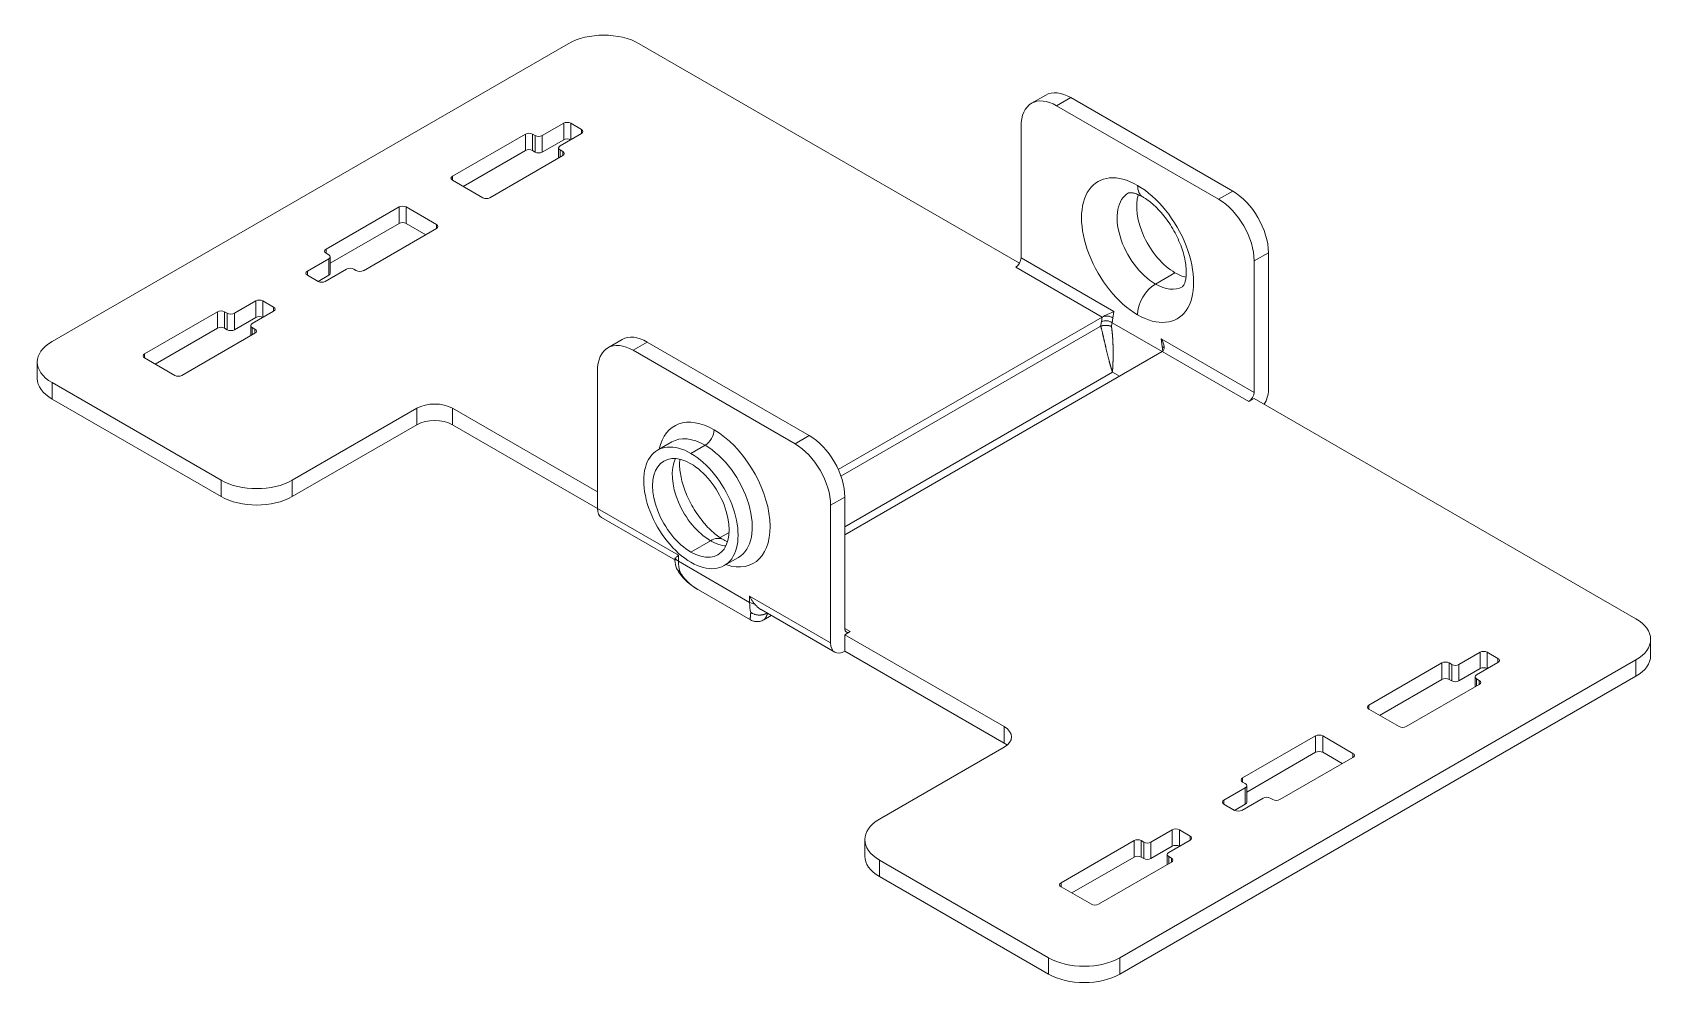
# Model space of a CAD drawing. Header units: millimetres. Extents: x 1920 to 4820, y 310 to 2320.
# Drawn here: x 2951.5 to 3015.8, y 2086.5 to 2124.3 of the extents above; entities that cross this region are included whole.
import ezdxf

# ---------------------------------------------------------------- set-up
doc = ezdxf.new("R2010")
doc.units = ezdxf.units.MM
doc.layers.add('core', color=7, linetype='Continuous', lineweight=20)

msp = doc.modelspace()

# ---------------------------------------------------------------- linework, layer by layer
at = {"layer": 'core'}
for p, q in [((2952.245, 2111.976), (2972.751, 2123.816)), ((2975.579, 2123.816), (2990.684, 2115.095)), ((2991.726, 2121.771), (2991.161, 2121.445)), ((2992.161, 2121.346), (2992.726, 2121.672)), ((2998.595, 2117.631), (2992.161, 2121.346)), ((2992.726, 2121.672), (2999.161, 2117.957)), ((2971.725, 2120.162), (2972.574, 2120.652)), ((2972.574, 2120.652), (2972.574, 2119.999)), ((2972.857, 2119.999), (2972.857, 2120.652)), ((2972.857, 2120.652), (2973.281, 2120.407)), ((2968.154, 2118.549), (2971.054, 2120.223)), ((2971.054, 2120.223), (2971.054, 2119.57)), ((2971.336, 2119.57), (2971.336, 2120.223)), ((2971.336, 2120.223), (2971.442, 2120.162)), ((2971.442, 2120.162), (2971.442, 2119.509)), ((2971.725, 2119.509), (2971.725, 2120.162)), ((2972.574, 2119.999), (2971.725, 2119.509)), ((2973.281, 2120.244), (2972.432, 2119.754)), ((2973.281, 2120.407), (2973.281, 2120.244)), ((2990.746, 2115.304), (2990.746, 2120.529)), ((2971.054, 2119.57), (2968.579, 2118.141)), ((2972.538, 2119.366), (2969.639, 2117.692)), ((2971.442, 2119.509), (2971.336, 2119.57)), ((2972.374, 2119.672), (2972.374, 2119.271)), ((2972.432, 2119.305), (2972.432, 2119.59)), ((2972.432, 2119.59), (2972.538, 2119.529)), ((2972.538, 2119.529), (2972.538, 2119.366)), ((2968.154, 2118.386), (2968.154, 2118.549)), ((2969.356, 2117.692), (2968.154, 2118.386)), ((2999.161, 2117.957), (2998.595, 2117.631)), ((2963.134, 2115.651), (2966.033, 2117.325)), ((2966.033, 2117.325), (2966.033, 2116.671)), ((2966.316, 2116.671), (2966.316, 2117.325)), ((2966.316, 2117.325), (2967.518, 2116.631)), ((2966.033, 2116.671), (2963.299, 2115.093)), ((2967.518, 2116.467), (2964.619, 2114.793)), ((2967.094, 2116.222), (2966.316, 2116.671)), ((2967.518, 2116.631), (2967.518, 2116.467)), ((2963.134, 2115.487), (2963.134, 2115.651)), ((2963.24, 2115.426), (2963.134, 2115.487)), ((3000.01, 2115.181), (3000.575, 2115.508)), ((3000.575, 2110.037), (3000.575, 2115.508)), ((2962.391, 2114.773), (2963.24, 2115.263)), ((2963.947, 2114.855), (2963.099, 2114.365)), ((2963.24, 2115.263), (2963.24, 2114.61)), ((2963.299, 2114.691), (2963.299, 2115.345)), ((2964.336, 2114.793), (2964.23, 2114.855)), ((2990.534, 2114.936), (2993.975, 2112.95)), ((2994.44, 2113.171), (2990.746, 2115.304)), ((3000.01, 2109.956), (3000.01, 2115.181)), ((2962.391, 2114.61), (2962.391, 2114.773)), ((2962.816, 2114.365), (2962.391, 2114.61)), ((2963.24, 2114.61), (2962.816, 2114.365)), ((2996.085, 2114.263), (2996.863, 2114.712)), ((2959.492, 2113.099), (2960.341, 2113.589)), ((2960.341, 2113.589), (2960.341, 2112.936)), ((2960.624, 2112.936), (2960.624, 2113.589)), ((2960.624, 2113.589), (2961.048, 2113.344)), ((2955.921, 2111.487), (2958.821, 2113.16)), ((2958.821, 2113.16), (2958.821, 2112.507)), ((2959.103, 2112.507), (2959.103, 2113.16)), ((2959.103, 2113.16), (2959.21, 2113.099)), ((2959.21, 2113.099), (2959.21, 2112.446)), ((2959.492, 2112.446), (2959.492, 2113.099)), ((2960.341, 2112.936), (2959.492, 2112.446)), ((2961.048, 2113.181), (2960.199, 2112.691)), ((2961.048, 2113.344), (2961.048, 2113.181)), ((2983.483, 2106.892), (2993.975, 2112.95)), ((2993.975, 2112.95), (2993.945, 2112.764)), ((2994.397, 2112.909), (2994.366, 2112.724)), ((2994.44, 2113.171), (2994.397, 2112.909)), ((2958.821, 2112.507), (2956.346, 2111.078)), ((2960.306, 2112.303), (2957.406, 2110.629)), ((2959.21, 2112.446), (2959.103, 2112.507)), ((2960.141, 2112.609), (2960.141, 2112.208)), ((2960.199, 2112.242), (2960.199, 2112.528)), ((2960.199, 2112.528), (2960.306, 2112.466)), ((2960.306, 2112.466), (2960.306, 2112.303)), ((2993.895, 2112.579), (2983.59, 2106.629)), ((2996.356, 2111.575), (2994.366, 2112.724)), ((2974.897, 2112.055), (2974.332, 2111.729)), ((2975.332, 2111.629), (2975.897, 2111.956)), ((2981.766, 2107.914), (2975.332, 2111.629)), ((2975.897, 2111.956), (2982.332, 2108.241)), ((3000.01, 2109.956), (2996.316, 2112.088)), ((2996.359, 2111.776), (2996.316, 2112.088)), ((2996.384, 2111.597), (2996.359, 2111.776)), ((2951.659, 2111.16), (2951.659, 2110.507)), ((2955.921, 2111.323), (2955.921, 2111.487)), ((2957.124, 2110.629), (2955.921, 2111.323)), ((2996.356, 2111.575), (2983.746, 2104.295)), ((2996.356, 2111.575), (2999.797, 2109.588)), ((2952.245, 2109.69), (2952.245, 2110.344)), ((2958.962, 2106.465), (2952.245, 2110.344)), ((2973.917, 2105.342), (2973.917, 2110.813)), ((2983.746, 2104.615), (2994.382, 2110.755)), ((2994.382, 2110.755), (2994.659, 2110.595)), ((2958.962, 2105.812), (2952.245, 2109.69)), ((2999.797, 2109.588), (3000.01, 2109.711)), ((3000.01, 2109.711), (3015.177, 2100.954)), ((2966.74, 2109.323), (2961.79, 2106.465)), ((2966.74, 2109.323), (2966.74, 2108.67)), ((2968.154, 2108.67), (2968.154, 2109.323)), ((2973.917, 2105.996), (2968.154, 2109.323)), ((2966.74, 2108.67), (2961.79, 2105.812)), ((2973.917, 2105.342), (2968.154, 2108.67)), ((2976.87, 2107.984), (2976.305, 2107.658)), ((2978.195, 2107.853), (2977.63, 2107.527)), ((2982.332, 2108.241), (2981.766, 2107.914)), ((2958.962, 2106.465), (2958.962, 2105.812)), ((2961.79, 2105.812), (2961.79, 2106.465)), ((2977.135, 2103.485), (2973.917, 2105.342)), ((2983.18, 2105.465), (2983.746, 2105.792)), ((2983.18, 2105.465), (2983.18, 2099.994)), ((2983.746, 2100.566), (2983.746, 2105.792)), ((2974.083, 2104.976), (2977.014, 2103.284)), ((2977.63, 2103.607), (2978.407, 2104.056)), ((2978.788, 2104.181), (2979.148, 2104.389)), ((2979.09, 2104.032), (2979.076, 2104.024)), ((2977.135, 2103.24), (2977.135, 2103.485)), ((2979.963, 2101.607), (2977.135, 2103.24)), ((2978.955, 2103.068), (2979.52, 2103.395)), ((2977.932, 2102.103), (2979.994, 2100.913)), ((2979.963, 2101.852), (2979.963, 2101.607)), ((2983.18, 2099.994), (2979.963, 2101.852)), ((2980.419, 2101.318), (2983.346, 2099.628)), ((2980.526, 2100.916), (2980.52, 2100.912)), ((2980.521, 2100.913), (2980.821, 2101.086)), ((2983.958, 2100.443), (2983.746, 2100.566)), ((2983.746, 2100.321), (2983.958, 2100.443)), ((2990.075, 2096.667), (2983.746, 2100.321)), ((2983.746, 2100.321), (2983.746, 2099.668)), ((3015.763, 2099.484), (3015.763, 2100.137)), ((2990.075, 2096.014), (2983.746, 2099.668)), ((3008.141, 2099.137), (3008.99, 2099.627)), ((3008.99, 2099.627), (3008.99, 2098.974)), ((3009.273, 2099.627), (3009.697, 2099.382)), ((3009.273, 2098.974), (3009.273, 2099.627)), ((3009.697, 2099.382), (3009.697, 2099.219)), ((3015.177, 2099.321), (2994.671, 2087.482)), ((3004.57, 2097.525), (3007.47, 2099.198)), ((3007.47, 2099.198), (3007.47, 2098.545)), ((3007.752, 2099.198), (3007.858, 2099.137)), ((3007.752, 2098.545), (3007.752, 2099.198)), ((3007.858, 2099.137), (3007.858, 2098.484)), ((3008.141, 2098.484), (3008.141, 2099.137)), ((3008.99, 2098.974), (3008.141, 2098.484)), ((3009.697, 2099.219), (3008.848, 2098.729)), ((3015.177, 2099.321), (3015.177, 2098.668)), ((3015.177, 2098.668), (2994.671, 2086.828)), ((3007.47, 2098.545), (3004.995, 2097.116)), ((3008.954, 2098.341), (3006.055, 2096.667)), ((3007.858, 2098.484), (3007.752, 2098.545)), ((3008.79, 2098.647), (3008.79, 2098.246)), ((3008.848, 2098.566), (3008.954, 2098.504)), ((3008.848, 2098.28), (3008.848, 2098.566)), ((3008.954, 2098.504), (3008.954, 2098.341)), ((3004.57, 2097.361), (3004.57, 2097.525)), ((3005.772, 2096.667), (3004.57, 2097.361)), ((2990.075, 2096.667), (2990.075, 2096.014)), ((2999.55, 2094.626), (3002.449, 2096.3)), ((3002.449, 2096.3), (3002.449, 2095.647)), ((3002.732, 2096.3), (3003.934, 2095.606)), ((3002.732, 2095.647), (3002.732, 2096.3)), ((2985.125, 2092.993), (2990.075, 2095.851)), ((3002.449, 2095.647), (2999.715, 2094.068)), ((3003.51, 2095.198), (3002.732, 2095.647)), ((3003.934, 2095.606), (3003.934, 2095.442)), ((3003.934, 2095.442), (3001.035, 2093.769)), ((2998.807, 2093.748), (2999.656, 2094.238)), ((2999.55, 2094.463), (2999.55, 2094.626)), ((2999.656, 2094.401), (2999.55, 2094.463)), ((2999.656, 2094.238), (2999.656, 2093.585)), ((2999.715, 2093.667), (2999.715, 2094.32)), ((2998.807, 2093.585), (2998.807, 2093.748)), ((3000.363, 2093.83), (2999.515, 2093.34)), ((3000.752, 2093.769), (3000.646, 2093.83)), ((2999.232, 2093.34), (2998.807, 2093.585)), ((2999.656, 2093.585), (2999.232, 2093.34)), ((2995.908, 2092.074), (2996.757, 2092.564)), ((2996.757, 2092.564), (2996.757, 2091.911)), ((2997.04, 2091.911), (2997.04, 2092.564)), ((2997.04, 2092.564), (2997.464, 2092.319)), ((2997.464, 2092.319), (2997.464, 2092.156)), ((2984.539, 2092.176), (2984.539, 2091.523)), ((2992.337, 2090.462), (2995.237, 2092.136)), ((2995.237, 2092.136), (2995.237, 2091.482)), ((2995.519, 2092.136), (2995.626, 2092.074)), ((2995.519, 2091.482), (2995.519, 2092.136)), ((2995.626, 2092.074), (2995.626, 2091.421)), ((2995.908, 2091.421), (2995.908, 2092.074)), ((2996.757, 2091.911), (2995.908, 2091.421)), ((2997.464, 2092.156), (2996.615, 2091.666)), ((2985.125, 2090.707), (2985.125, 2091.36)), ((2991.842, 2087.482), (2985.125, 2091.36)), ((2995.237, 2091.482), (2992.762, 2090.054)), ((2996.722, 2091.278), (2993.822, 2089.604)), ((2995.626, 2091.421), (2995.519, 2091.482)), ((2996.557, 2091.584), (2996.557, 2091.183)), ((2996.615, 2091.217), (2996.615, 2091.503)), ((2996.615, 2091.503), (2996.722, 2091.442)), ((2996.722, 2091.442), (2996.722, 2091.278)), ((2991.842, 2086.828), (2985.125, 2090.707)), ((2992.337, 2090.299), (2992.337, 2090.462)), ((2993.54, 2089.604), (2992.337, 2090.299)), ((2991.842, 2087.482), (2991.842, 2086.828)), ((2994.671, 2086.828), (2994.671, 2087.482))]:
    msp.add_line(p, q, dxfattribs=at)
for centre, major_axis, ratio, start_param, end_param in [((2974.165, 2122.999), (-2, 0), 0.57735, 3.926991, 5.497787), ((2992.726, 2120.039), (-1, 1.732), 0.57735, 5.497787, 6.283186), ((2992.161, 2119.713), (1, -1.732), 0.57735, 2.356194, 3.926991), ((2972.715, 2120.57), (0.2, 0), 0.57735, 0.785398, 2.356194), ((2971.195, 2120.141), (0.2, 0), 0.57735, 0.785398, 2.356194), ((2971.584, 2120.244), (-0.2, 0), 0.57735, 0.785398, 2.356194), ((2972.715, 2119.917), (-0.2, 0), 0.57735, 3.926991, 5.497787), ((2973.14, 2120.325), (0.2, 0), 0.57735, 5.497787, 7.068583), ((2971.195, 2119.488), (-0.2, 0), 0.57735, 3.926991, 5.497787), ((2971.584, 2119.59), (0.2, 0), 0.57735, 3.926991, 5.497787), ((2972.574, 2119.672), (-0.2, 0), 0.57735, 5.497787, 7.068583), ((2972.397, 2119.447), (0.2, 0), 0.57735, 5.497787, 7.068583), ((2995.378, 2115.61), (-1.575, 2.728), 0.57735, 5.497787, 8.63938), ((2968.296, 2118.468), (0.2, 0), 0.57735, 2.356194, 3.926991), ((2996.085, 2118.59), (-0.5, -0.866), 0.57735, 5.497787, 6.283014), ((2995.378, 2115.61), (-1.575, 2.728), 0.57735, 2.356194, 5.497787), ((2969.498, 2117.774), (0.2, 0), 0.57735, 3.926991, 5.497787), ((2996.085, 2116.018), (-1.075, 1.862), 0.57735, 6.279406, 8.63938), ((2996.863, 2116.467), (1.075, -1.862), 0.57735, 3.629816, 5.497787), ((2998.595, 2115.998), (1, -1.732), 0.57735, 0.785398, 2.356194), ((2999.161, 2116.324), (-1, 1.732), 0.57735, 3.926991, 5.497787), ((2966.175, 2117.243), (0.2, 0), 0.57735, 0.785398, 2.356194), ((2966.175, 2116.59), (-0.2, 0), 0.57735, 3.926991, 5.497787), ((2967.377, 2116.549), (0.2, 0), 0.57735, 5.497787, 7.068583), ((2963.275, 2115.569), (0.2, 0), 0.57735, 2.356194, 3.926991), ((2963.099, 2115.345), (-0.2, 0), 0.57735, 2.356194, 3.926991), ((2964.089, 2114.773), (-0.2, 0), 0.57735, 3.926991, 5.497787), ((2990.534, 2115.181), (0.15, 0.26), 0.57735, 3.926991, 5.497787), ((2962.533, 2114.691), (0.2, 0), 0.57735, 2.356194, 3.926991), ((2962.957, 2114.446), (0.2, 0), 0.57735, 3.926991, 5.497787), ((2963.099, 2114.691), (0.2, 0), 0.57735, 5.497787, 6.283184), ((2964.477, 2114.875), (0.2, 0), 0.57735, 3.926991, 5.497787), ((2996.085, 2113.446), (0.5, 0.866), 0.57735, 0.785398, 2.356194), ((2996.085, 2116.018), (-1.075, 1.862), 0.57735, 2.356194, 3.137813), ((2996.863, 2116.467), (1.075, -1.862), 0.57735, 5.497787, 5.791231), ((2960.482, 2113.507), (0.2, 0), 0.57735, 0.785398, 2.356194), ((2958.962, 2113.079), (0.2, 0), 0.57735, 0.785398, 2.356194), ((2959.351, 2113.181), (-0.2, 0), 0.57735, 0.785398, 2.356194), ((2960.482, 2112.854), (-0.2, 0), 0.57735, 3.926991, 5.497787), ((2960.907, 2113.262), (0.2, 0), 0.57735, 5.497787, 7.068583), ((2994.228, 2113.049), (0.329, 0.156), 0.073782, 0.836389, 2.407185), ((2994.184, 2112.787), (-0.296, 0.049), 0.66755, 4.028972, 5.599768), ((2958.962, 2112.426), (-0.2, 0), 0.57735, 3.926991, 5.497787), ((2959.351, 2112.528), (0.2, 0), 0.57735, 3.926991, 5.497787), ((2960.341, 2112.609), (-0.2, 0), 0.57735, 5.497787, 7.068583), ((2960.164, 2112.385), (0.2, 0), 0.57735, 5.497787, 7.068583), ((2994.154, 2112.602), (-0.296, 0.049), 0.66755, 4.028972, 5.599768), ((2953.659, 2111.16), (-2, 0), 0.57735, 5.497787, 7.068583), ((2975.332, 2109.996), (1, -1.732), 0.57735, 2.356194, 3.926991), ((2975.897, 2110.323), (-1, 1.732), 0.57735, 5.497787, 6.283186), ((2996.104, 2111.965), (-0.26, 0.386), 0.525836, 3.105428, 4.676224), ((2996.147, 2111.654), (-0.297, -0.041), 0.470153, 3.362191, 3.854662), ((2956.063, 2111.405), (0.2, 0), 0.57735, 2.356194, 3.926991), ((2953.659, 2110.507), (2, 0), 0.57735, 3.141592, 3.926991), ((2957.265, 2110.711), (0.2, 0), 0.57735, 3.926991, 5.497787), ((2999.797, 2109.833), (-0.15, -0.26), 0.57735, 0.785398, 2.356194), ((3000.01, 2109.711), (0.4, 0.693), 0.57735, 4.712389, 5.497787), ((2967.447, 2108.915), (1, 0), 0.57735, 0.785398, 2.356194), ((2978.549, 2105.894), (-1.575, 2.728), 0.57735, 5.497787, 6.854366), ((2967.447, 2108.261), (-1, 0), 0.57735, 3.926991, 5.497787), ((2978.195, 2108.261), (-0.25, -0.433), 0.57735, 0.785398, 2.356194), ((2978.549, 2105.894), (-1.575, 2.728), 0.57735, 2.570461, 5.497787), ((2977.63, 2105.363), (1.325, -2.295), 0.57735, 2.356194, 5.497787), ((2978.195, 2105.689), (-1.325, 2.295), 0.57735, 5.497787, 6.283186), ((2978.195, 2105.689), (-1.325, 2.295), 0.57735, 3.138745, 5.497787), ((2981.766, 2106.281), (1, -1.732), 0.57735, 0.785398, 2.356194), ((2982.332, 2106.608), (-1, 1.732), 0.57735, 3.926991, 5.497787), ((2977.63, 2105.363), (-1.075, 1.862), 0.57735, 5.497787, 8.63938), ((2978.407, 2105.812), (1.075, -1.862), 0.57735, 3.511809, 5.497787), ((2977.63, 2105.363), (1.325, -2.295), 0.57735, 5.497787, 8.63938), ((2977.63, 2105.363), (-1.075, 1.862), 0.57735, 2.356194, 5.497787), ((2960.376, 2107.282), (-2, 0), 0.57735, 0.785398, 2.356194), ((2960.376, 2106.628), (2, 0), 0.57735, 3.926991, 5.497787), ((2974.483, 2105.669), (-0.4, -0.693), 0.57735, 5.497787, 6.283186), ((2978.407, 2103.24), (0.5, 0.866), 0.57735, 0.000197, 0.785398), ((2978.407, 2105.812), (1.075, -1.862), 0.57735, 5.497787, 5.913017), ((2977.488, 2103.444), (0.5, 0), 0.57735, 3.438921, 3.926991), ((2978.549, 2104.056), (-1, -1.732), 0.57735, 5.497787, 5.760498), ((2981.377, 2102.423), (1, 1.732), 0.57735, 2.356194, 2.618902), ((2980.317, 2101.811), (0.5, 0), 0.57735, 3.926991, 4.41506), ((3013.763, 2100.137), (-2, 0), 0.57735, 2.356194, 3.926991), ((2983.958, 2100.688), (-0.15, -0.26), 0.57735, 5.497787, 7.068583), ((2983.746, 2100.321), (0.4, 0.693), 0.57735, 2.356194, 3.926991), ((3009.131, 2099.545), (0.2, 0), 0.57735, 0.785398, 2.356194), ((3009.556, 2099.3), (0.2, 0), 0.57735, 5.497787, 7.068583), ((3013.763, 2099.484), (2, 0), 0.57735, 5.497787, 6.283186), ((3007.611, 2099.117), (0.2, 0), 0.57735, 0.785398, 2.356194), ((3008, 2099.219), (-0.2, 0), 0.57735, 0.785398, 2.356194), ((3009.131, 2098.892), (-0.2, 0), 0.57735, 3.926991, 5.497787), ((3007.611, 2098.463), (-0.2, 0), 0.57735, 3.926991, 5.497787), ((3008, 2098.566), (0.2, 0), 0.57735, 3.926991, 5.497787), ((3008.99, 2098.647), (-0.2, 0), 0.57735, 5.497787, 7.068583), ((3008.813, 2098.423), (0.2, 0), 0.57735, 5.497787, 7.068583), ((3004.712, 2097.443), (0.2, 0), 0.57735, 2.356194, 3.926991), ((2989.368, 2096.259), (1, 0), 0.57735, 5.497787, 7.068583), ((3002.591, 2096.218), (0.2, 0), 0.57735, 0.785398, 2.356194), ((3005.914, 2096.749), (0.2, 0), 0.57735, 3.926991, 5.497787), ((2989.368, 2095.606), (-1, 0), 0.57735, 3.74284, 3.926991), ((3002.591, 2095.565), (-0.2, 0), 0.57735, 3.926991, 5.497787), ((3003.793, 2095.524), (0.2, 0), 0.57735, 5.497787, 7.068583), ((2999.691, 2094.544), (0.2, 0), 0.57735, 2.356194, 3.926991), ((2999.515, 2094.32), (-0.2, 0), 0.57735, 2.356194, 3.926991), ((2998.949, 2093.667), (0.2, 0), 0.57735, 2.356194, 3.926991), ((2999.515, 2093.667), (0.2, 0), 0.57735, 5.497787, 6.283184), ((3000.505, 2093.748), (-0.2, 0), 0.57735, 3.926991, 5.497787), ((3000.893, 2093.85), (0.2, 0), 0.57735, 3.926991, 5.497787), ((2986.539, 2092.176), (-2, 0), 0.57735, 5.497787, 7.068583), ((2999.373, 2093.422), (0.2, 0), 0.57735, 3.926991, 5.497787), ((2996.898, 2092.483), (0.2, 0), 0.57735, 0.785398, 2.356194), ((2997.323, 2092.238), (0.2, 0), 0.57735, 5.497787, 7.068583), ((2995.378, 2092.054), (0.2, 0), 0.57735, 0.785398, 2.356194), ((2995.767, 2092.156), (-0.2, 0), 0.57735, 0.785398, 2.356194), ((2996.757, 2091.584), (-0.2, 0), 0.57735, 5.497787, 7.068583), ((2996.898, 2091.829), (-0.2, 0), 0.57735, 3.926991, 5.497787), ((2986.539, 2091.523), (2, 0), 0.57735, 3.141592, 3.926991), ((2995.378, 2091.401), (-0.2, 0), 0.57735, 3.926991, 5.497787), ((2995.767, 2091.503), (0.2, 0), 0.57735, 3.926991, 5.497787), ((2996.58, 2091.36), (0.2, 0), 0.57735, 5.497787, 7.068583), ((2992.479, 2090.38), (0.2, 0), 0.57735, 2.356194, 3.926991), ((2993.681, 2089.686), (0.2, 0), 0.57735, 3.926991, 5.497787), ((2993.257, 2088.298), (-2, 0), 0.57735, 0.785398, 2.356194), ((2993.257, 2087.645), (2, 0), 0.57735, 3.926991, 5.497787)]:
    msp.add_ellipse(centre, major_axis=major_axis, ratio=ratio, start_param=start_param, end_param=end_param, dxfattribs=at)
for points, knots in [([(2995.012, 2117.88), (2995.01, 2117.884), (2995.025, 2117.888), (2995.081, 2117.896), (2995.182, 2117.888), (2995.329, 2117.85), (2995.474, 2117.786), (2995.562, 2117.737), (2995.585, 2117.724)], [0, 0, 0, 0, 0.236363, 0.418249, 0.587878, 0.76679, 0.940731, 1, 1, 1, 1]), ([(2995.585, 2117.724), (2995.621, 2117.703), (2995.727, 2117.637), (2995.915, 2117.499), (2996.142, 2117.292), (2996.368, 2117.046), (2996.584, 2116.766), (2996.781, 2116.46), (2996.953, 2116.137), (2997.095, 2115.808), (2997.203, 2115.483), (2997.275, 2115.174), (2997.311, 2114.892), (2997.315, 2114.647), (2997.293, 2114.448), (2997.254, 2114.302), (2997.21, 2114.21), (2997.175, 2114.166), (2997.168, 2114.16), (2997.16, 2114.156), (2997.158, 2114.156)], [0, 0, 0, 0, 0.030363, 0.088348, 0.147204, 0.207012, 0.267573, 0.328628, 0.389899, 0.451061, 0.511779, 0.571788, 0.630865, 0.688891, 0.745974, 0.802653, 0.85991, 0.919756, 0.986961, 1, 1, 1, 1]), ([(2994.339, 2112.578), (2994.337, 2112.579), (2994.332, 2112.581), (2994.325, 2112.583), (2994.318, 2112.586), (2994.311, 2112.589), (2994.303, 2112.591), (2994.295, 2112.593), (2994.287, 2112.595), (2994.279, 2112.598), (2994.271, 2112.599), (2994.263, 2112.601), (2994.254, 2112.603), (2994.246, 2112.605), (2994.237, 2112.606), (2994.228, 2112.608), (2994.219, 2112.609), (2994.21, 2112.61), (2994.201, 2112.611), (2994.192, 2112.612), (2994.183, 2112.613), (2994.174, 2112.614), (2994.165, 2112.615), (2994.156, 2112.615), (2994.147, 2112.616), (2994.138, 2112.616), (2994.129, 2112.616), (2994.121, 2112.616), (2994.112, 2112.617), (2994.103, 2112.617), (2994.095, 2112.616), (2994.086, 2112.616), (2994.078, 2112.616), (2994.07, 2112.616), (2994.062, 2112.615), (2994.054, 2112.615), (2994.046, 2112.614), (2994.039, 2112.614), (2994.031, 2112.613), (2994.024, 2112.612), (2994.017, 2112.612), (2994.01, 2112.611), (2994.003, 2112.61), (2993.997, 2112.609), (2993.991, 2112.608), (2993.984, 2112.607), (2993.978, 2112.606), (2993.972, 2112.605), (2993.967, 2112.604), (2993.961, 2112.603), (2993.956, 2112.602), (2993.951, 2112.601), (2993.946, 2112.599), (2993.941, 2112.598), (2993.936, 2112.597), (2993.932, 2112.596), (2993.927, 2112.594), (2993.923, 2112.593), (2993.919, 2112.592), (2993.916, 2112.591), (2993.915, 2112.591)], [0, 0, 0, 0, 0.020062, 0.040219, 0.060453, 0.080749, 0.101093, 0.12147, 0.14187, 0.16228, 0.182691, 0.203095, 0.223484, 0.243852, 0.264191, 0.284486, 0.304723, 0.324888, 0.344968, 0.36495, 0.384824, 0.404579, 0.424204, 0.443687, 0.46302, 0.482192, 0.501196, 0.520023, 0.538666, 0.557118, 0.57537, 0.593417, 0.61125, 0.628864, 0.646254, 0.663413, 0.680337, 0.697022, 0.713462, 0.729653, 0.745591, 0.761271, 0.776692, 0.791855, 0.80676, 0.82141, 0.835805, 0.849945, 0.863833, 0.877467, 0.890849, 0.903978, 0.916856, 0.929483, 0.941858, 0.953984, 0.96586, 0.977488, 0.988867, 1, 1, 1, 1]), ([(2994.382, 2110.755), (2994.38, 2110.76), (2994.377, 2110.769), (2994.373, 2110.782), (2994.369, 2110.796), (2994.364, 2110.81), (2994.359, 2110.824), (2994.355, 2110.838), (2994.35, 2110.852), (2994.346, 2110.867), (2994.341, 2110.881), (2994.336, 2110.896), (2994.332, 2110.911), (2994.327, 2110.926), (2994.322, 2110.941), (2994.318, 2110.957), (2994.313, 2110.972), (2994.308, 2110.988), (2994.303, 2111.004), (2994.299, 2111.02), (2994.294, 2111.036), (2994.289, 2111.052), (2994.284, 2111.068), (2994.28, 2111.085), (2994.275, 2111.102), (2994.27, 2111.118), (2994.265, 2111.135), (2994.261, 2111.152), (2994.256, 2111.17), (2994.251, 2111.187), (2994.239, 2111.233), (2994.22, 2111.307), (2994.194, 2111.41), (2994.17, 2111.511), (2994.147, 2111.608), (2994.129, 2111.685), (2994.116, 2111.744), (2994.106, 2111.784), (2994.097, 2111.825), (2994.088, 2111.865), (2994.078, 2111.905), (2994.069, 2111.945), (2994.06, 2111.984), (2994.051, 2112.023), (2994.042, 2112.062), (2994.034, 2112.101), (2994.025, 2112.139), (2994.016, 2112.176), (2994.007, 2112.214), (2993.999, 2112.25), (2993.99, 2112.287), (2993.982, 2112.323), (2993.973, 2112.358), (2993.965, 2112.393), (2993.957, 2112.427), (2993.948, 2112.461), (2993.94, 2112.494), (2993.932, 2112.527), (2993.923, 2112.559), (2993.918, 2112.58), (2993.915, 2112.591)], [0, 0, 0, 0, 0.010679, 0.021348, 0.032007, 0.042657, 0.053296, 0.063925, 0.074545, 0.085154, 0.095754, 0.106344, 0.116924, 0.127495, 0.138056, 0.148607, 0.159148, 0.16968, 0.180203, 0.190716, 0.201219, 0.211713, 0.222197, 0.232673, 0.243138, 0.253595, 0.264042, 0.27448, 0.284908, 0.295327, 0.305738, 0.366634, 0.424038, 0.477969, 0.528449, 0.575504, 0.595902, 0.616037, 0.635911, 0.655527, 0.674889, 0.694001, 0.712866, 0.731487, 0.749869, 0.768015, 0.78593, 0.803618, 0.821083, 0.838331, 0.855366, 0.872193, 0.888817, 0.905245, 0.921481, 0.937531, 0.953402, 0.969099, 0.98463, 1, 1, 1, 1]), ([(2994.339, 2112.578), (2994.34, 2112.572), (2994.342, 2112.561), (2994.344, 2112.544), (2994.347, 2112.527), (2994.349, 2112.51), (2994.351, 2112.493), (2994.354, 2112.475), (2994.356, 2112.458), (2994.358, 2112.44), (2994.36, 2112.422), (2994.362, 2112.404), (2994.364, 2112.385), (2994.367, 2112.367), (2994.368, 2112.349), (2994.37, 2112.33), (2994.372, 2112.311), (2994.374, 2112.292), (2994.376, 2112.273), (2994.378, 2112.254), (2994.379, 2112.235), (2994.381, 2112.215), (2994.382, 2112.196), (2994.384, 2112.176), (2994.385, 2112.156), (2994.387, 2112.136), (2994.388, 2112.116), (2994.389, 2112.096), (2994.391, 2112.076), (2994.392, 2112.056), (2994.393, 2112.036), (2994.394, 2112.015), (2994.395, 2111.995), (2994.396, 2111.974), (2994.397, 2111.954), (2994.398, 2111.933), (2994.398, 2111.912), (2994.399, 2111.891), (2994.4, 2111.87), (2994.401, 2111.849), (2994.401, 2111.828), (2994.402, 2111.807), (2994.402, 2111.786), (2994.403, 2111.765), (2994.403, 2111.744), (2994.404, 2111.723), (2994.404, 2111.702), (2994.405, 2111.648), (2994.406, 2111.56), (2994.406, 2111.438), (2994.404, 2111.311), (2994.402, 2111.215), (2994.4, 2111.148), (2994.398, 2111.111), (2994.397, 2111.074), (2994.395, 2111.039), (2994.394, 2111.004), (2994.392, 2110.97), (2994.391, 2110.937), (2994.389, 2110.904), (2994.387, 2110.873), (2994.386, 2110.842), (2994.384, 2110.812), (2994.383, 2110.783), (2994.382, 2110.765), (2994.382, 2110.755)], [0, 0, 0, 0, 0.008208, 0.016463, 0.024766, 0.033116, 0.041516, 0.049964, 0.058463, 0.067011, 0.07561, 0.08426, 0.092961, 0.101715, 0.11052, 0.119379, 0.12829, 0.137256, 0.146275, 0.155349, 0.164477, 0.173661, 0.1829, 0.192195, 0.201547, 0.210955, 0.22042, 0.229942, 0.239523, 0.249161, 0.258857, 0.268612, 0.278426, 0.2883, 0.298233, 0.308226, 0.318279, 0.328392, 0.338567, 0.348802, 0.359098, 0.369456, 0.379876, 0.390358, 0.400903, 0.411509, 0.422179, 0.432912, 0.492574, 0.557516, 0.627765, 0.703344, 0.726377, 0.749374, 0.772335, 0.79526, 0.81815, 0.841003, 0.863822, 0.886605, 0.909353, 0.932066, 0.954745, 0.97739, 1, 1, 1, 1]), ([(2978.907, 2104.106), (2978.871, 2104.127), (2978.765, 2104.193), (2978.578, 2104.331), (2978.35, 2104.538), (2978.124, 2104.784), (2977.909, 2105.064), (2977.712, 2105.37), (2977.539, 2105.693), (2977.397, 2106.022), (2977.289, 2106.347), (2977.218, 2106.656), (2977.181, 2106.938), (2977.178, 2107.148), (2977.187, 2107.258), (2977.191, 2107.294)], [0, 0, 0, 0, 0.042096, 0.122486, 0.204084, 0.287001, 0.370962, 0.45561, 0.540555, 0.625351, 0.70953, 0.792726, 0.87463, 0.955078, 1, 1, 1, 1]), ([(2979.08, 2104.018), (2979.047, 2104.033), (2978.99, 2104.06), (2978.93, 2104.093), (2978.907, 2104.106)], [0, 0, 0, 0, 0.621818, 1, 1, 1, 1]), ([(2977.01, 2103.36), (2977.004, 2103.351), (2976.999, 2103.343), (2976.994, 2103.327), (2976.992, 2103.32), (2976.993, 2103.313), (2976.993, 2103.313), (2976.993, 2103.313)], [0, 0, 0, 0, 0.491698, 0.491698, 0.983397, 0.983397, 1, 1, 1, 1]), ([(2976.994, 2103.315), (2976.995, 2103.3), (2977, 2103.18), (2977.023, 2103.064), (2977.056, 2102.967), (2977.057, 2102.966)], [0, 0, 0, 0, 0.118636, 0.988111, 1, 1, 1, 1]), ([(2977.183, 2102.844), (2977.181, 2102.845), (2977.176, 2102.847), (2977.168, 2102.85), (2977.161, 2102.854), (2977.153, 2102.858), (2977.144, 2102.863), (2977.136, 2102.867), (2977.122, 2102.877), (2977.106, 2102.889), (2977.094, 2102.902), (2977.085, 2102.912), (2977.078, 2102.922), (2977.07, 2102.934), (2977.064, 2102.946), (2977.06, 2102.956), (2977.058, 2102.963), (2977.057, 2102.966)], [0, 0, 0, 0, 0.036783, 0.076198, 0.1183, 0.163143, 0.21078, 0.261262, 0.314639, 0.48195, 0.58763, 0.628438, 0.716537, 0.799417, 0.876794, 0.948445, 1, 1, 1, 1]), ([(2977.079, 2102.933), (2977.118, 2102.857), (2977.221, 2102.691), (2977.502, 2102.389), (2977.761, 2102.197), (2977.952, 2102.092)], [0, 0, 0, 0, 0.206928, 0.481685, 1, 1, 1, 1]), ([(2977.183, 2102.844), (2977.186, 2102.838), (2977.193, 2102.826), (2977.202, 2102.809), (2977.212, 2102.792), (2977.222, 2102.774), (2977.233, 2102.757), (2977.243, 2102.74), (2977.254, 2102.723), (2977.266, 2102.706), (2977.277, 2102.689), (2977.289, 2102.672), (2977.301, 2102.655), (2977.313, 2102.639), (2977.326, 2102.622), (2977.338, 2102.605), (2977.351, 2102.589), (2977.365, 2102.573), (2977.378, 2102.556), (2977.392, 2102.54), (2977.406, 2102.524), (2977.421, 2102.508), (2977.435, 2102.492), (2977.45, 2102.476), (2977.466, 2102.46), (2977.481, 2102.445), (2977.497, 2102.429), (2977.513, 2102.414), (2977.529, 2102.399), (2977.545, 2102.383), (2977.562, 2102.368), (2977.579, 2102.353), (2977.596, 2102.338), (2977.614, 2102.324), (2977.632, 2102.309), (2977.65, 2102.295), (2977.706, 2102.25), (2977.798, 2102.184), (2977.889, 2102.128), (2977.932, 2102.103)], [0, 0, 0, 0, 0.019017, 0.038098, 0.057246, 0.07646, 0.095742, 0.115091, 0.134509, 0.153996, 0.173553, 0.19318, 0.212878, 0.232647, 0.252489, 0.272403, 0.292391, 0.312452, 0.332589, 0.3528, 0.373086, 0.393449, 0.413889, 0.434405, 0.455, 0.475672, 0.496424, 0.517255, 0.538165, 0.559156, 0.580228, 0.601381, 0.622616, 0.643933, 0.665332, 0.686815, 0.708382, 0.86596, 1, 1, 1, 1]), ([(2980.419, 2101.318), (2980.413, 2101.322), (2980.406, 2101.326), (2980.389, 2101.337), (2980.377, 2101.344), (2980.342, 2101.369), (2980.32, 2101.386), (2980.287, 2101.415), (2980.276, 2101.425), (2980.254, 2101.445), (2980.243, 2101.456), (2980.211, 2101.489), (2980.191, 2101.511), (2980.17, 2101.535)], [0, 0, 0, 0, 0.06949, 0.06949, 0.20242, 0.20242, 0.46828, 0.46828, 0.60121, 0.60121, 0.73414, 0.73414, 1, 1, 1, 1]), ([(2979.995, 2100.912), (2979.994, 2100.913), (2979.991, 2100.918), (2979.989, 2100.933), (2979.989, 2100.948), (2979.989, 2100.956), (2979.989, 2100.966), (2979.989, 2100.977), (2979.99, 2100.988), (2979.99, 2101), (2979.991, 2101.014), (2979.992, 2101.028), (2979.993, 2101.042), (2979.994, 2101.058), (2979.996, 2101.075), (2979.997, 2101.092), (2979.999, 2101.11), (2980.001, 2101.129), (2980.004, 2101.148), (2980.006, 2101.168), (2980.009, 2101.189), (2980.011, 2101.204), (2980.012, 2101.211)], [0, 0, 0, 0, 0.140599, 0.297009, 0.338546, 0.37977, 0.420686, 0.461296, 0.501606, 0.541618, 0.581336, 0.620764, 0.659906, 0.698766, 0.737347, 0.775655, 0.813694, 0.851467, 0.88898, 0.926236, 0.963242, 1, 1, 1, 1]), ([(2979.993, 2100.913), (2980.021, 2100.897), (2980.087, 2100.866), (2980.212, 2100.837), (2980.37, 2100.845), (2980.474, 2100.886), (2980.529, 2100.918)], [0, 0, 0, 0, 0.191047, 0.421685, 0.693734, 1, 1, 1, 1]), ([(2980.652, 2101.182), (2980.65, 2101.181), (2980.646, 2101.178), (2980.638, 2101.174), (2980.628, 2101.169), (2980.618, 2101.164), (2980.608, 2101.158), (2980.597, 2101.154), (2980.586, 2101.149), (2980.575, 2101.144), (2980.564, 2101.14), (2980.552, 2101.136), (2980.54, 2101.132), (2980.528, 2101.128), (2980.515, 2101.124), (2980.503, 2101.121), (2980.49, 2101.118), (2980.477, 2101.115), (2980.463, 2101.112), (2980.45, 2101.11), (2980.436, 2101.108), (2980.422, 2101.106), (2980.408, 2101.105), (2980.394, 2101.104), (2980.38, 2101.103), (2980.365, 2101.102), (2980.346, 2101.102), (2980.317, 2101.103), (2980.276, 2101.106), (2980.225, 2101.115), (2980.18, 2101.126), (2980.133, 2101.143), (2980.097, 2101.159), (2980.064, 2101.177), (2980.044, 2101.189), (2980.027, 2101.2), (2980.017, 2101.207), (2980.012, 2101.211)], [0, 0, 0, 0, 0.007689, 0.024105, 0.040752, 0.057628, 0.07473, 0.092056, 0.109606, 0.127377, 0.145368, 0.16358, 0.182013, 0.200666, 0.219536, 0.238617, 0.257901, 0.27738, 0.297048, 0.316895, 0.336913, 0.357094, 0.377431, 0.397913, 0.418535, 0.439287, 0.460162, 0.503198, 0.562782, 0.638403, 0.728952, 0.766344, 0.86415, 0.903643, 0.93937, 0.971448, 1, 1, 1, 1]), ([(2980.674, 2101.16), (2980.673, 2101.158), (2980.671, 2101.153), (2980.668, 2101.144), (2980.664, 2101.135), (2980.66, 2101.125), (2980.656, 2101.115), (2980.652, 2101.106), (2980.648, 2101.097), (2980.645, 2101.088), (2980.641, 2101.079), (2980.637, 2101.07), (2980.633, 2101.062), (2980.629, 2101.054), (2980.625, 2101.046), (2980.621, 2101.038), (2980.617, 2101.03), (2980.613, 2101.023), (2980.609, 2101.016), (2980.605, 2101.009), (2980.601, 2101.002), (2980.597, 2100.995), (2980.592, 2100.989), (2980.588, 2100.982), (2980.584, 2100.976), (2980.58, 2100.971), (2980.567, 2100.953), (2980.549, 2100.933), (2980.532, 2100.92), (2980.526, 2100.916)], [0, 0, 0, 0, 0.013644, 0.03956, 0.065565, 0.091661, 0.117849, 0.144131, 0.170507, 0.19698, 0.223549, 0.250216, 0.276983, 0.303851, 0.33082, 0.357892, 0.385068, 0.412349, 0.439737, 0.467231, 0.494833, 0.522545, 0.550368, 0.578301, 0.606347, 0.634506, 0.66278, 0.875079, 1, 1, 1, 1])]:
    msp.add_open_spline(points, degree=3, knots=knots, dxfattribs=at)
for points in [[(2993.895, 2112.579), (2993.919, 2112.644), (2993.935, 2112.706), (2993.945, 2112.764)], [(2993.895, 2112.579), (2993.902, 2112.583), (2993.909, 2112.586), (2993.915, 2112.589)], [(2994.366, 2112.724), (2994.36, 2112.677), (2994.351, 2112.628), (2994.339, 2112.578)], [(2977.135, 2103.485), (2977.115, 2103.467), (2977.079, 2103.435), (2977.038, 2103.393), (2977.018, 2103.37), (2977.01, 2103.36)], [(2980.17, 2101.535), (2980.145, 2101.565), (2980.095, 2101.628), (2980.025, 2101.734), (2979.983, 2101.812), (2979.963, 2101.852)]]:
    msp.add_open_spline(points, degree=3, dxfattribs=at)

doc.saveas('drawing.dxf')
